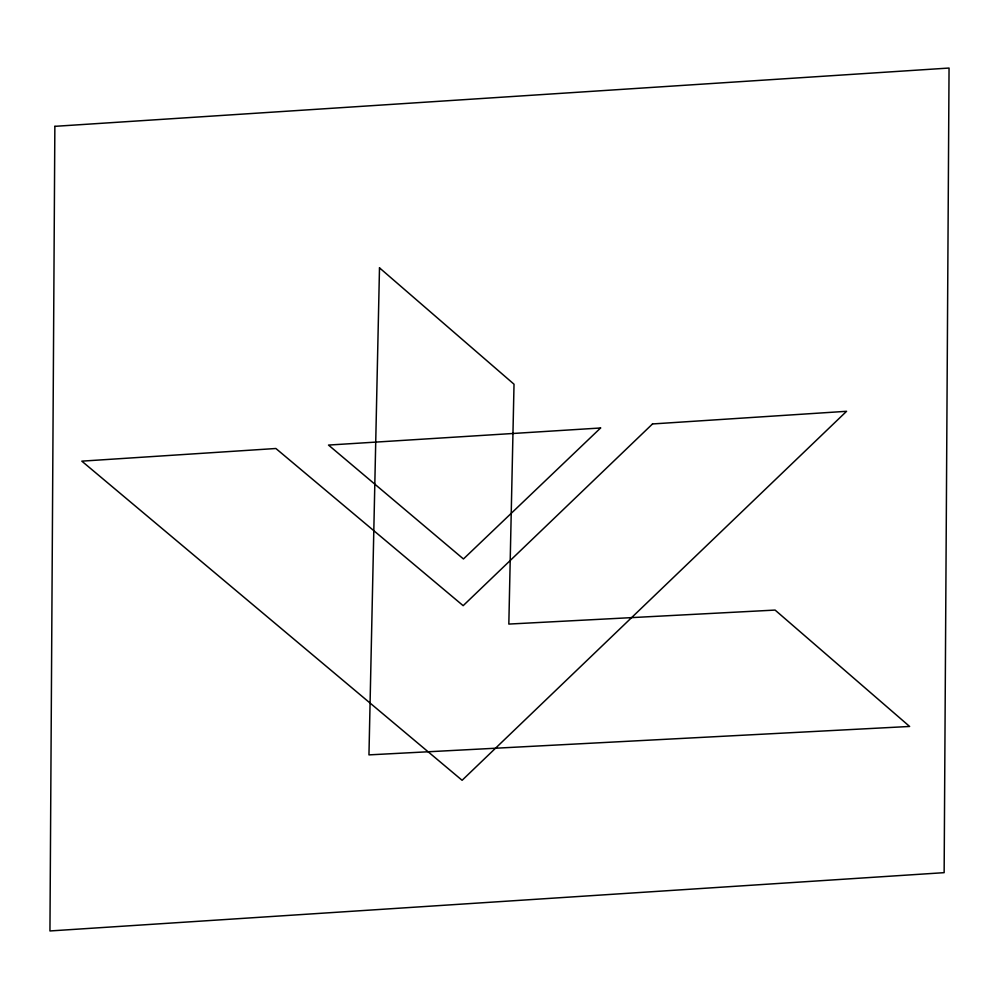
<?xml version="1.0" encoding="UTF-8"?>
<svg xmlns="http://www.w3.org/2000/svg" width="999" height="999" viewBox="0 0 999 999"><rect width="100%" height="100%" fill="white"/><g stroke="black" fill="none" stroke-linecap="round" stroke-linejoin="round"><path stroke-width="1.5" d="M54.858 126.336L49.95 930.956L944.142 872.664L949.05 68.044L54.858 126.336M379.495 267.844L368.956 754.882L909.627 726.46L775.099 610.077L508.828 624.075L514.023 384.215L379.495 267.844M652.509 423.951L463.161 605.669L275.886 448.501L81.818 461.151L462.1 780.294L846.578 411.301L652.509 423.951M600.599 427.984L463.449 558.965L328.509 445.067L600.599 427.984"/></g></svg>
